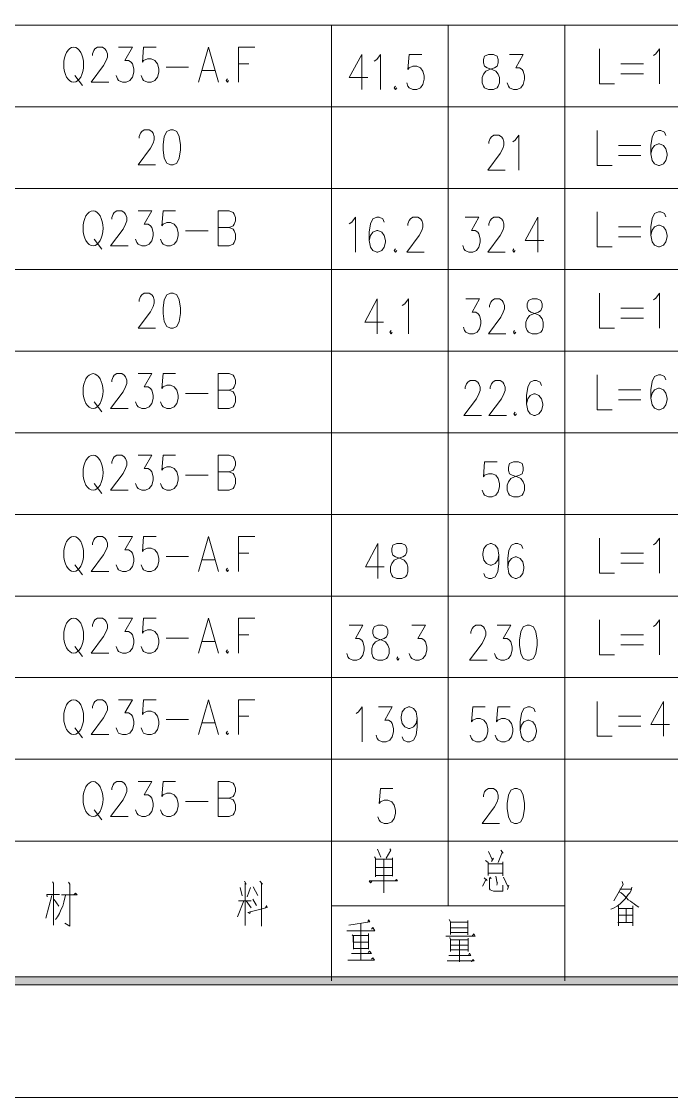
# Model space of a CAD drawing. Header units: millimetres. Extents: x 0 to 586, y 0 to 414.
# Drawn here: x 475.8 to 530.7, y 0 to 91 of the extents above; entities that cross this region are included whole.
import ezdxf

# ---------------------------------------------------------------- set-up
doc = ezdxf.new("R2010")
doc.units = ezdxf.units.MM

msp = doc.modelspace()

# ---------------------------------------------------------------- hatches: boundary and pattern name
h = msp.add_hatch(color=0)
h.dxf.hatch_style = 2
h.paths.add_polyline_path([(24.302861, 9.514417), (24.994306, 10.205861), (575.429944, 10.205861), (576.117861, 9.514417)])

# ---------------------------------------------------------------- linework, layer by layer
at = {"color": 0, "lineweight": 0}
for points in [[(0, 0), (585.632278, 0), (585.632278, 414.0835), (0, 414.0835)], [(515.210778, 88.222667), (514.893278, 88.081556), (514.787444, 87.799333), (514.787444, 87.517111), (514.893278, 87.234889), (515.104944, 87.093778), (515.528278, 86.952667), (515.845778, 86.811556), (516.053917, 86.532861), (516.15975, 86.250639), (516.15975, 85.827306), (516.053917, 85.545083), (515.948083, 85.403972), (515.634111, 85.262861), (515.210778, 85.262861), (514.893278, 85.403972), (514.787444, 85.545083), (514.681611, 85.827306), (514.681611, 86.250639), (514.787444, 86.532861), (514.999111, 86.811556), (515.316611, 86.952667), (515.739944, 87.093778), (515.948083, 87.234889), (516.053917, 87.517111), (516.053917, 87.799333), (515.948083, 88.081556), (515.634111, 88.222667)], [(488.350278, 81.844444), (488.032778, 81.703333), (487.821111, 81.28), (487.715278, 80.577972), (487.715278, 80.154639), (487.821111, 79.449083), (488.032778, 79.02575), (488.350278, 78.888167), (488.561944, 78.888167), (488.879444, 79.02575), (489.091111, 79.449083), (489.196944, 80.154639), (489.196944, 80.577972), (489.091111, 81.28), (488.879444, 81.703333), (488.561944, 81.844444)], [(488.350278, 68.012028), (488.032778, 67.870917), (487.821111, 67.447583), (487.715278, 66.742028), (487.715278, 66.318694), (487.821111, 65.616667), (488.032778, 65.193333), (488.350278, 65.052222), (488.561944, 65.052222), (488.879444, 65.193333), (489.091111, 65.616667), (489.196944, 66.318694), (489.196944, 66.742028), (489.091111, 67.447583), (488.879444, 67.870917), (488.561944, 68.012028)], [(518.907889, 67.549889), (518.590389, 67.408778), (518.484556, 67.126556), (518.484556, 66.844333), (518.590389, 66.562111), (518.802056, 66.421), (519.225389, 66.279889), (519.542889, 66.138778), (519.751028, 65.856556), (519.856861, 65.577861), (519.856861, 65.154528), (519.751028, 64.872306), (519.645194, 64.731194), (519.331222, 64.590083), (518.907889, 64.590083), (518.590389, 64.731194), (518.484556, 64.872306), (518.378722, 65.154528), (518.378722, 65.577861), (518.484556, 65.856556), (518.696222, 66.138778), (519.013722, 66.279889), (519.437056, 66.421), (519.645194, 66.562111), (519.751028, 66.844333), (519.751028, 67.126556), (519.645194, 67.408778), (519.331222, 67.549889)], [(517.323917, 53.745694), (517.006417, 53.604583), (516.900583, 53.322361), (516.900583, 53.040139), (517.006417, 52.757917), (517.218083, 52.620333), (517.641417, 52.479222), (517.955389, 52.338111), (518.167056, 52.055889), (518.272889, 51.773667), (518.272889, 51.350333), (518.167056, 51.068111), (518.061222, 50.927), (517.74725, 50.785889), (517.323917, 50.785889), (517.006417, 50.927), (516.900583, 51.068111), (516.79475, 51.350333), (516.79475, 51.773667), (516.900583, 52.055889), (517.11225, 52.338111), (517.42975, 52.479222), (517.849556, 52.620333), (518.061222, 52.757917), (518.167056, 53.040139), (518.167056, 53.322361), (518.061222, 53.604583), (517.74725, 53.745694)], [(507.463778, 46.845361), (507.146278, 46.70425), (507.040444, 46.422028), (507.040444, 46.139806), (507.146278, 45.857583), (507.357944, 45.716472), (507.781278, 45.575361), (508.098778, 45.43425), (508.310444, 45.155556), (508.416278, 44.873333), (508.416278, 44.45), (508.310444, 44.167778), (508.204611, 44.026667), (507.887111, 43.885556), (507.463778, 43.885556), (507.146278, 44.026667), (507.040444, 44.167778), (506.934611, 44.45), (506.934611, 44.873333), (507.040444, 45.155556), (507.252111, 45.43425), (507.569611, 45.575361), (507.992944, 45.716472), (508.204611, 45.857583), (508.310444, 46.139806), (508.310444, 46.422028), (508.204611, 46.70425), (507.887111, 46.845361)], [(505.879806, 39.9415), (505.562306, 39.800389), (505.456472, 39.521694), (505.456472, 39.239472), (505.562306, 38.95725), (505.773972, 38.816139), (506.197306, 38.675028), (506.514806, 38.533917), (506.722944, 38.251694), (506.828778, 37.969472), (506.828778, 37.549667), (506.722944, 37.267444), (506.617111, 37.126333), (506.303139, 36.985222), (505.879806, 36.985222), (505.562306, 37.126333), (505.456472, 37.267444), (505.350639, 37.549667), (505.350639, 37.969472), (505.456472, 38.251694), (505.668139, 38.533917), (505.985639, 38.675028), (506.408972, 38.816139), (506.617111, 38.95725), (506.722944, 39.239472), (506.722944, 39.521694), (506.617111, 39.800389), (506.303139, 39.9415)], [(518.484556, 39.9415), (518.167056, 39.800389), (517.955389, 39.380583), (517.849556, 38.675028), (517.849556, 38.251694), (517.955389, 37.549667), (518.167056, 37.126333), (518.484556, 36.985222), (518.696222, 36.985222), (519.013722, 37.126333), (519.225389, 37.549667), (519.331222, 38.251694), (519.331222, 38.675028), (519.225389, 39.380583), (519.013722, 39.800389), (518.696222, 39.9415)], [(517.42975, 26.126722), (517.11225, 25.985611), (516.900583, 25.562278), (516.79475, 24.86025), (516.79475, 24.436917), (516.900583, 23.731361), (517.11225, 23.308028), (517.42975, 23.170444), (517.641417, 23.170444), (517.955389, 23.308028), (518.167056, 23.731361), (518.272889, 24.436917), (518.272889, 24.86025), (518.167056, 25.562278), (517.955389, 25.985611), (517.641417, 26.126722)], [(24.302861, 9.514417), (24.994306, 10.205861), (575.429944, 10.205861), (576.117861, 9.514417)]]:
    msp.add_lwpolyline(points, close=True, dxfattribs=at)
for points in [[(363.929083, 90.685056), (541.390417, 90.685056)], [(501.956917, 28.603222), (501.956917, 90.685056)], [(511.813528, 28.603222), (511.813528, 90.685056)], [(521.673667, 28.603222), (521.673667, 90.685056)], [(481.749806, 88.120361), (481.749806, 88.261472), (481.855639, 88.543694), (481.961472, 88.684806), (482.169611, 88.825917), (482.592944, 88.825917), (482.804611, 88.684806), (482.910444, 88.543694), (483.016278, 88.261472), (483.016278, 87.97925), (482.910444, 87.697028), (482.698778, 87.273694), (481.643972, 85.866111), (483.122111, 85.866111)], [(483.96525, 88.825917), (485.129417, 88.825917), (484.494417, 87.697028), (484.811917, 87.697028), (485.023583, 87.555917), (485.129417, 87.414806), (485.23525, 86.995), (485.23525, 86.712778), (485.129417, 86.289444), (484.91775, 86.007222), (484.60025, 85.866111), (484.28275, 85.866111), (483.96525, 86.007222), (483.862944, 86.148333), (483.757111, 86.430556)], [(487.136722, 88.825917), (486.078389, 88.825917), (485.972556, 87.555917), (486.078389, 87.697028), (486.395889, 87.838139), (486.713389, 87.838139), (487.030889, 87.697028), (487.242556, 87.414806), (487.348389, 86.995), (487.348389, 86.712778), (487.242556, 86.289444), (487.030889, 86.007222), (486.713389, 85.866111), (486.395889, 85.866111), (486.078389, 86.007222), (485.972556, 86.148333), (485.866722, 86.430556)], [(490.728, 85.866111), (491.571139, 88.825917), (492.417806, 85.866111)], [(494.107611, 85.866111), (494.107611, 88.825917), (495.479917, 88.825917)], [(524.615833, 88.684806), (524.615833, 85.725), (525.882306, 85.725)], [(529.156083, 88.120361), (529.36775, 88.261472), (529.68525, 88.684806), (529.68525, 85.725)], [(494.107611, 87.414806), (494.954278, 87.414806)], [(504.5075, 88.222667), (503.449167, 86.250639), (505.033139, 86.250639)], [(504.5075, 88.222667), (504.5075, 85.262861)], [(505.562306, 87.658222), (505.773972, 87.799333), (506.091472, 88.222667), (506.091472, 85.262861)], [(509.576917, 88.222667), (508.518583, 88.222667), (508.416278, 86.952667), (508.518583, 87.093778), (508.836083, 87.234889), (509.153583, 87.234889), (509.471083, 87.093778), (509.68275, 86.811556), (509.788583, 86.39175), (509.788583, 86.109528), (509.68275, 85.686194), (509.471083, 85.403972), (509.153583, 85.262861), (508.836083, 85.262861), (508.518583, 85.403972), (508.416278, 85.545083), (508.310444, 85.827306)], [(517.006417, 88.222667), (518.167056, 88.222667), (517.535583, 87.093778), (517.849556, 87.093778), (518.061222, 86.952667), (518.167056, 86.811556), (518.272889, 86.39175), (518.272889, 86.109528), (518.167056, 85.686194), (517.955389, 85.403972), (517.641417, 85.262861), (517.323917, 85.262861), (517.006417, 85.403972), (516.900583, 85.545083), (516.79475, 85.827306)], [(526.411472, 87.414806), (528.312944, 87.414806)], [(487.979861, 87.136111), (489.881333, 87.136111)], [(491.0455, 86.853889), (492.100306, 86.853889)], [(526.411472, 86.571667), (528.312944, 86.571667)], [(480.268139, 86.430556), (480.903139, 85.583889)], [(493.158639, 86.148333), (493.052806, 86.007222), (493.158639, 85.866111), (493.260944, 86.007222)], [(507.357944, 85.545083), (507.252111, 85.403972), (507.357944, 85.262861), (507.463778, 85.403972)], [(363.929083, 83.784722), (541.390417, 83.784722)], [(485.7115, 81.138889), (485.7115, 81.28), (485.813806, 81.562222), (485.919639, 81.703333), (486.131306, 81.844444), (486.554639, 81.844444), (486.766306, 81.703333), (486.872139, 81.562222), (486.977972, 81.28), (486.977972, 80.997778), (486.872139, 80.719083), (486.660472, 80.29575), (485.605667, 78.888167), (487.083806, 78.888167)], [(515.263694, 80.67675), (515.263694, 80.817861), (515.369528, 81.100083), (515.475361, 81.241194), (515.687028, 81.382306), (516.106833, 81.382306), (516.3185, 81.241194), (516.424333, 81.100083), (516.530167, 80.817861), (516.530167, 80.535639), (516.424333, 80.253417), (516.212667, 79.833611), (515.157861, 78.4225), (516.636, 78.4225)], [(517.271, 80.817861), (517.482667, 80.958972), (517.796639, 81.382306), (517.796639, 78.4225)], [(524.404167, 81.780944), (524.404167, 78.824667), (525.670639, 78.824667)], [(530.214417, 81.361139), (530.108583, 81.639833), (529.791083, 81.780944), (529.579417, 81.780944), (529.261917, 81.639833), (529.05025, 81.220028), (528.944417, 80.514472), (528.944417, 79.808917), (529.05025, 79.248), (529.261917, 78.965778), (529.579417, 78.824667), (529.68525, 78.824667), (530.00275, 78.965778), (530.214417, 79.248), (530.32025, 79.671333), (530.32025, 79.808917), (530.214417, 80.23225), (530.00275, 80.514472), (529.68525, 80.655583), (529.579417, 80.655583), (529.261917, 80.514472), (529.05025, 80.23225), (528.944417, 79.808917)], [(526.199806, 80.514472), (528.101278, 80.514472)], [(526.199806, 79.671333), (528.101278, 79.671333)], [(363.929083, 76.884389), (541.390417, 76.884389)], [(483.386694, 74.287944), (483.386694, 74.429056), (483.492528, 74.70775), (483.598361, 74.848861), (483.810028, 74.989972), (484.229833, 74.989972), (484.4415, 74.848861), (484.547333, 74.70775), (484.653167, 74.429056), (484.653167, 74.146833), (484.547333, 73.864611), (484.335667, 73.441278), (483.280861, 72.033694), (484.759, 72.033694)], [(485.605667, 74.989972), (486.766306, 74.989972), (486.131306, 73.864611), (486.448806, 73.864611), (486.660472, 73.7235), (486.766306, 73.582389), (486.872139, 73.159056), (486.872139, 72.876833), (486.766306, 72.457028), (486.554639, 72.174806), (486.237139, 72.033694), (485.919639, 72.033694), (485.605667, 72.174806), (485.499833, 72.315917), (485.394, 72.598139)], [(488.773611, 74.989972), (487.715278, 74.989972), (487.612972, 73.7235), (487.715278, 73.864611), (488.032778, 74.005722), (488.350278, 74.005722), (488.667778, 73.864611), (488.879444, 73.582389), (488.985278, 73.159056), (488.985278, 72.876833), (488.879444, 72.457028), (488.667778, 72.174806), (488.350278, 72.033694), (488.032778, 72.033694), (487.715278, 72.174806), (487.612972, 72.315917), (487.507139, 72.598139)], [(492.364889, 72.033694), (492.364889, 74.989972), (493.313861, 74.989972), (493.631361, 74.848861), (493.737194, 74.70775), (493.843028, 74.429056), (493.843028, 74.146833), (493.737194, 73.864611), (493.631361, 73.7235), (493.313861, 73.582389)], [(524.404167, 74.912361), (524.404167, 71.952556), (525.670639, 71.952556)], [(530.214417, 74.489028), (530.108583, 74.77125), (529.791083, 74.912361), (529.579417, 74.912361), (529.261917, 74.77125), (529.05025, 74.347917), (528.944417, 73.645889), (528.944417, 72.940333), (529.05025, 72.375889), (529.261917, 72.093667), (529.579417, 71.952556), (529.68525, 71.952556), (530.00275, 72.093667), (530.214417, 72.375889), (530.32025, 72.799222), (530.32025, 72.940333), (530.214417, 73.363667), (530.00275, 73.645889), (529.68525, 73.783472), (529.579417, 73.783472), (529.261917, 73.645889), (529.05025, 73.363667), (528.944417, 72.940333)], [(503.449167, 73.885778), (503.660833, 74.026889), (503.978333, 74.450222), (503.978333, 71.490417)], [(506.408972, 74.026889), (506.303139, 74.309111), (505.985639, 74.450222), (505.773972, 74.450222), (505.456472, 74.309111), (505.244806, 73.885778), (505.138972, 73.180222), (505.138972, 72.478194), (505.244806, 71.91375), (505.456472, 71.631528), (505.773972, 71.490417), (505.879806, 71.490417), (506.197306, 71.631528), (506.408972, 71.91375), (506.514806, 72.337083), (506.514806, 72.478194), (506.408972, 72.901528), (506.197306, 73.180222), (505.879806, 73.321333), (505.773972, 73.321333), (505.456472, 73.180222), (505.244806, 72.901528), (505.138972, 72.478194)], [(508.416278, 73.744667), (508.416278, 73.885778), (508.518583, 74.168), (508.624417, 74.309111), (508.836083, 74.450222), (509.259417, 74.450222), (509.471083, 74.309111), (509.576917, 74.168), (509.68275, 73.885778), (509.68275, 73.603556), (509.576917, 73.321333), (509.36525, 72.901528), (508.310444, 71.490417), (509.788583, 71.490417)], [(513.256389, 74.450222), (514.417028, 74.450222), (513.785556, 73.321333), (514.099528, 73.321333), (514.311194, 73.180222), (514.417028, 73.042639), (514.522861, 72.619306), (514.522861, 72.337083), (514.417028, 71.91375), (514.205361, 71.631528), (513.891389, 71.490417), (513.573889, 71.490417), (513.256389, 71.631528), (513.150556, 71.772639), (513.044722, 72.054861)], [(515.263694, 73.744667), (515.263694, 73.885778), (515.369528, 74.168), (515.475361, 74.309111), (515.687028, 74.450222), (516.106833, 74.450222), (516.3185, 74.309111), (516.424333, 74.168), (516.530167, 73.885778), (516.530167, 73.603556), (516.424333, 73.321333), (516.212667, 72.901528), (515.157861, 71.490417), (516.636, 71.490417)], [(519.384139, 74.450222), (518.325806, 72.478194), (519.909778, 72.478194)], [(519.384139, 74.450222), (519.384139, 71.490417)], [(489.61675, 73.300167), (491.518222, 73.300167)], [(492.364889, 73.582389), (493.313861, 73.582389), (493.631361, 73.441278), (493.737194, 73.300167), (493.843028, 73.017944), (493.843028, 72.598139), (493.737194, 72.315917), (493.631361, 72.174806), (493.313861, 72.033694), (492.364889, 72.033694)], [(526.199806, 73.645889), (528.101278, 73.645889)], [(481.908556, 72.598139), (482.540028, 71.751472)], [(526.199806, 72.799222), (528.101278, 72.799222)], [(507.357944, 71.772639), (507.252111, 71.631528), (507.357944, 71.490417), (507.463778, 71.631528)], [(517.376833, 71.772639), (517.271, 71.631528), (517.376833, 71.490417), (517.482667, 71.631528)], [(363.929083, 70.012278), (541.390417, 70.012278)], [(485.7115, 67.306472), (485.7115, 67.447583), (485.813806, 67.729806), (485.919639, 67.870917), (486.131306, 68.012028), (486.554639, 68.012028), (486.766306, 67.870917), (486.872139, 67.729806), (486.977972, 67.447583), (486.977972, 67.165361), (486.872139, 66.883139), (486.660472, 66.459806), (485.605667, 65.052222), (487.083806, 65.052222)], [(505.826889, 67.549889), (504.768556, 65.577861), (506.356056, 65.577861)], [(505.826889, 67.549889), (505.826889, 64.590083)], [(507.940028, 66.985444), (508.151694, 67.126556), (508.465667, 67.549889), (508.465667, 64.590083)], [(513.309306, 67.549889), (514.469944, 67.549889), (513.838472, 66.421), (514.152444, 66.421), (514.364111, 66.279889), (514.469944, 66.138778), (514.575778, 65.715444), (514.575778, 65.43675), (514.469944, 65.013417), (514.258278, 64.731194), (513.944306, 64.590083), (513.626806, 64.590083), (513.309306, 64.731194), (513.203472, 64.872306), (513.097639, 65.154528)], [(515.316611, 66.844333), (515.316611, 66.985444), (515.422444, 67.267667), (515.528278, 67.408778), (515.739944, 67.549889), (516.15975, 67.549889), (516.371417, 67.408778), (516.47725, 67.267667), (516.583083, 66.985444), (516.583083, 66.703222), (516.47725, 66.421), (516.265583, 65.997667), (515.210778, 64.590083), (516.688917, 64.590083)], [(524.615833, 68.012028), (524.615833, 65.052222), (525.882306, 65.052222)], [(529.156083, 67.447583), (529.36775, 67.588694), (529.68525, 68.012028), (529.68525, 65.052222)], [(526.411472, 66.742028), (528.312944, 66.742028)], [(526.411472, 65.898889), (528.312944, 65.898889)], [(506.987528, 64.872306), (506.881694, 64.731194), (506.987528, 64.590083), (507.093361, 64.731194)], [(517.42975, 64.872306), (517.323917, 64.731194), (517.42975, 64.590083), (517.535583, 64.731194)], [(363.929083, 63.111944), (541.390417, 63.111944)], [(483.386694, 60.5155), (483.386694, 60.656611), (483.492528, 60.938833), (483.598361, 61.076417), (483.810028, 61.217528), (484.229833, 61.217528), (484.4415, 61.076417), (484.547333, 60.938833), (484.653167, 60.656611), (484.653167, 60.374389), (484.547333, 60.092167), (484.335667, 59.668833), (483.280861, 58.26125), (484.759, 58.26125)], [(485.605667, 61.217528), (486.766306, 61.217528), (486.131306, 60.092167), (486.448806, 60.092167), (486.660472, 59.951056), (486.766306, 59.809944), (486.872139, 59.386611), (486.872139, 59.107917), (486.766306, 58.684583), (486.554639, 58.402361), (486.237139, 58.26125), (485.919639, 58.26125), (485.605667, 58.402361), (485.499833, 58.543472), (485.394, 58.825694)], [(488.773611, 61.217528), (487.715278, 61.217528), (487.612972, 59.951056), (487.715278, 60.092167), (488.032778, 60.233278), (488.350278, 60.233278), (488.667778, 60.092167), (488.879444, 59.809944), (488.985278, 59.386611), (488.985278, 59.107917), (488.879444, 58.684583), (488.667778, 58.402361), (488.350278, 58.26125), (488.032778, 58.26125), (487.715278, 58.402361), (487.612972, 58.543472), (487.507139, 58.825694)], [(492.364889, 58.26125), (492.364889, 61.217528), (493.313861, 61.217528), (493.631361, 61.076417), (493.737194, 60.938833), (493.843028, 60.656611), (493.843028, 60.374389), (493.737194, 60.092167), (493.631361, 59.951056), (493.313861, 59.809944)], [(524.404167, 61.108167), (524.404167, 58.151889), (525.670639, 58.151889)], [(530.214417, 60.684833), (530.108583, 60.967056), (529.791083, 61.108167), (529.579417, 61.108167), (529.261917, 60.967056), (529.05025, 60.54725), (528.944417, 59.841694), (528.944417, 59.136139), (529.05025, 58.575222), (529.261917, 58.293), (529.579417, 58.151889), (529.68525, 58.151889), (530.00275, 58.293), (530.214417, 58.575222), (530.32025, 58.995028), (530.32025, 59.136139), (530.214417, 59.559472), (530.00275, 59.841694), (529.68525, 59.982806), (529.579417, 59.982806), (529.261917, 59.841694), (529.05025, 59.559472), (528.944417, 59.136139)], [(513.256389, 59.944), (513.256389, 60.085111), (513.362222, 60.363806), (513.468056, 60.504917), (513.679722, 60.646028), (514.099528, 60.646028), (514.311194, 60.504917), (514.417028, 60.363806), (514.522861, 60.085111), (514.522861, 59.802889), (514.417028, 59.520667), (514.205361, 59.097333), (513.150556, 57.68975), (514.628694, 57.68975)], [(515.369528, 59.944), (515.369528, 60.085111), (515.475361, 60.363806), (515.581194, 60.504917), (515.792861, 60.646028), (516.212667, 60.646028), (516.424333, 60.504917), (516.530167, 60.363806), (516.636, 60.085111), (516.636, 59.802889), (516.530167, 59.520667), (516.3185, 59.097333), (515.263694, 57.68975), (516.741833, 57.68975)], [(519.698111, 60.222694), (519.595806, 60.504917), (519.278306, 60.646028), (519.066639, 60.646028), (518.749139, 60.504917), (518.537472, 60.085111), (518.431639, 59.379556), (518.431639, 58.674), (518.537472, 58.113083), (518.749139, 57.830861), (519.066639, 57.68975), (519.172472, 57.68975), (519.489972, 57.830861), (519.698111, 58.113083), (519.803944, 58.532889), (519.803944, 58.674), (519.698111, 59.097333), (519.489972, 59.379556), (519.172472, 59.520667), (519.066639, 59.520667), (518.749139, 59.379556), (518.537472, 59.097333), (518.431639, 58.674)], [(489.61675, 59.527722), (491.518222, 59.527722)], [(492.364889, 59.809944), (493.313861, 59.809944), (493.631361, 59.668833), (493.737194, 59.527722), (493.843028, 59.2455), (493.843028, 58.825694), (493.737194, 58.543472), (493.631361, 58.402361), (493.313861, 58.26125), (492.364889, 58.26125)], [(526.199806, 59.841694), (528.101278, 59.841694)], [(481.908556, 58.825694), (482.540028, 57.979028)], [(526.199806, 58.995028), (528.101278, 58.995028)], [(517.482667, 57.971972), (517.376833, 57.830861), (517.482667, 57.68975), (517.5885, 57.830861)], [(363.929083, 56.211611), (541.390417, 56.211611)], [(483.386694, 53.615167), (483.386694, 53.75275), (483.492528, 54.034972), (483.598361, 54.176083), (483.810028, 54.317194), (484.229833, 54.317194), (484.4415, 54.176083), (484.547333, 54.034972), (484.653167, 53.75275), (484.653167, 53.474056), (484.547333, 53.191833), (484.335667, 52.7685), (483.280861, 51.360917), (484.759, 51.360917)], [(485.605667, 54.317194), (486.766306, 54.317194), (486.131306, 53.191833), (486.448806, 53.191833), (486.660472, 53.050722), (486.766306, 52.909611), (486.872139, 52.486278), (486.872139, 52.204056), (486.766306, 51.780722), (486.554639, 51.502028), (486.237139, 51.360917), (485.919639, 51.360917), (485.605667, 51.502028), (485.499833, 51.643139), (485.394, 51.921833)], [(488.773611, 54.317194), (487.715278, 54.317194), (487.612972, 53.050722), (487.715278, 53.191833), (488.032778, 53.332944), (488.350278, 53.332944), (488.667778, 53.191833), (488.879444, 52.909611), (488.985278, 52.486278), (488.985278, 52.204056), (488.879444, 51.780722), (488.667778, 51.502028), (488.350278, 51.360917), (488.032778, 51.360917), (487.715278, 51.502028), (487.612972, 51.643139), (487.507139, 51.921833)], [(492.364889, 51.360917), (492.364889, 54.317194), (493.313861, 54.317194), (493.631361, 54.176083), (493.737194, 54.034972), (493.843028, 53.75275), (493.843028, 53.474056), (493.737194, 53.191833), (493.631361, 53.050722), (493.313861, 52.909611)], [(515.948083, 53.745694), (514.893278, 53.745694), (514.787444, 52.479222), (514.893278, 52.620333), (515.210778, 52.757917), (515.528278, 52.757917), (515.845778, 52.620333), (516.053917, 52.338111), (516.15975, 51.914778), (516.15975, 51.632556), (516.053917, 51.209222), (515.845778, 50.927), (515.528278, 50.785889), (515.210778, 50.785889), (514.893278, 50.927), (514.787444, 51.068111), (514.681611, 51.350333)], [(492.364889, 52.909611), (493.313861, 52.909611), (493.631361, 52.7685), (493.737194, 52.627389), (493.843028, 52.345167), (493.843028, 51.921833), (493.737194, 51.643139), (493.631361, 51.502028), (493.313861, 51.360917), (492.364889, 51.360917)], [(481.908556, 51.921833), (482.540028, 51.078694)], [(489.61675, 52.627389), (491.518222, 52.627389)], [(363.929083, 49.30775), (541.390417, 49.30775)], [(481.749806, 46.743056), (481.749806, 46.884167), (481.855639, 47.166389), (481.961472, 47.3075), (482.169611, 47.448611), (482.592944, 47.448611), (482.804611, 47.3075), (482.910444, 47.166389), (483.016278, 46.884167), (483.016278, 46.601944), (482.910444, 46.319722), (482.698778, 45.896389), (481.643972, 44.488806), (483.122111, 44.488806)], [(483.96525, 47.448611), (485.129417, 47.448611), (484.494417, 46.319722), (484.811917, 46.319722), (485.023583, 46.178611), (485.129417, 46.0375), (485.23525, 45.617694), (485.23525, 45.335472), (485.129417, 44.912139), (484.91775, 44.629917), (484.60025, 44.488806), (484.28275, 44.488806), (483.96525, 44.629917), (483.862944, 44.771028), (483.757111, 45.05325)], [(487.136722, 47.448611), (486.078389, 47.448611), (485.972556, 46.178611), (486.078389, 46.319722), (486.395889, 46.460833), (486.713389, 46.460833), (487.030889, 46.319722), (487.242556, 46.0375), (487.348389, 45.617694), (487.348389, 45.335472), (487.242556, 44.912139), (487.030889, 44.629917), (486.713389, 44.488806), (486.395889, 44.488806), (486.078389, 44.629917), (485.972556, 44.771028), (485.866722, 45.05325)], [(490.728, 44.488806), (491.571139, 47.448611), (492.417806, 44.488806)], [(494.107611, 44.488806), (494.107611, 47.448611), (495.479917, 47.448611)], [(505.879806, 46.845361), (504.821472, 44.873333), (506.408972, 44.873333)], [(505.879806, 46.845361), (505.879806, 43.885556)], [(516.106833, 45.857583), (516.001, 45.43425), (515.792861, 45.155556), (515.475361, 45.014444), (515.369528, 45.014444), (515.052028, 45.155556), (514.840361, 45.43425), (514.734528, 45.857583), (514.734528, 45.998694), (514.840361, 46.422028), (515.052028, 46.70425), (515.369528, 46.845361), (515.475361, 46.845361), (515.792861, 46.70425), (516.001, 46.422028), (516.106833, 45.857583), (516.106833, 45.155556), (516.001, 44.45), (515.792861, 44.026667), (515.475361, 43.885556), (515.263694, 43.885556), (514.946194, 44.026667), (514.840361, 44.308889)], [(518.114139, 46.422028), (518.008306, 46.70425), (517.694333, 46.845361), (517.482667, 46.845361), (517.165167, 46.70425), (516.9535, 46.280917), (516.847667, 45.575361), (516.847667, 44.873333), (516.9535, 44.308889), (517.165167, 44.026667), (517.482667, 43.885556), (517.5885, 43.885556), (517.902472, 44.026667), (518.114139, 44.308889), (518.219972, 44.732222), (518.219972, 44.873333), (518.114139, 45.293139), (517.902472, 45.575361), (517.5885, 45.716472), (517.482667, 45.716472), (517.165167, 45.575361), (516.9535, 45.293139), (516.847667, 44.873333)], [(524.615833, 47.3075), (524.615833, 44.347694), (525.882306, 44.347694)], [(529.156083, 46.743056), (529.36775, 46.884167), (529.68525, 47.3075), (529.68525, 44.347694)], [(487.979861, 45.755278), (489.881333, 45.755278)], [(494.107611, 46.0375), (494.954278, 46.0375)], [(526.411472, 46.0375), (528.312944, 46.0375)], [(480.268139, 45.05325), (480.903139, 44.206583)], [(491.0455, 45.476583), (492.100306, 45.476583)], [(493.158639, 44.771028), (493.052806, 44.629917), (493.158639, 44.488806), (493.260944, 44.629917)], [(526.411472, 45.194361), (528.312944, 45.194361)], [(363.929083, 42.407417), (541.390417, 42.407417)], [(481.749806, 39.842722), (481.749806, 39.983833), (481.855639, 40.262528), (481.961472, 40.403639), (482.169611, 40.54475), (482.592944, 40.54475), (482.804611, 40.403639), (482.910444, 40.262528), (483.016278, 39.983833), (483.016278, 39.701611), (482.910444, 39.419389), (482.698778, 38.996056), (481.643972, 37.588472), (483.122111, 37.588472)], [(483.96525, 40.54475), (485.129417, 40.54475), (484.494417, 39.419389), (484.811917, 39.419389), (485.023583, 39.278278), (485.129417, 39.137167), (485.23525, 38.713833), (485.23525, 38.431611), (485.129417, 38.011806), (484.91775, 37.729583), (484.60025, 37.588472), (484.28275, 37.588472), (483.96525, 37.729583), (483.862944, 37.870694), (483.757111, 38.152917)], [(487.136722, 40.54475), (486.078389, 40.54475), (485.972556, 39.278278), (486.078389, 39.419389), (486.395889, 39.5605), (486.713389, 39.5605), (487.030889, 39.419389), (487.242556, 39.137167), (487.348389, 38.713833), (487.348389, 38.431611), (487.242556, 38.011806), (487.030889, 37.729583), (486.713389, 37.588472), (486.395889, 37.588472), (486.078389, 37.729583), (485.972556, 37.870694), (485.866722, 38.152917)], [(490.728, 37.588472), (491.571139, 40.54475), (492.417806, 37.588472)], [(494.107611, 37.588472), (494.107611, 40.54475), (495.479917, 40.54475)], [(524.615833, 40.403639), (524.615833, 37.447361), (525.882306, 37.447361)], [(529.156083, 39.842722), (529.36775, 39.983833), (529.68525, 40.403639), (529.68525, 37.447361)], [(494.107611, 39.137167), (494.954278, 39.137167)], [(503.449167, 39.9415), (504.613333, 39.9415), (503.978333, 38.816139), (504.295833, 38.816139), (504.5075, 38.675028), (504.613333, 38.533917), (504.715639, 38.110583), (504.715639, 37.828361), (504.613333, 37.408556), (504.401667, 37.126333), (504.084167, 36.985222), (503.766667, 36.985222), (503.449167, 37.126333), (503.343333, 37.267444), (503.2375, 37.549667)], [(508.73025, 39.9415), (509.894417, 39.9415), (509.259417, 38.816139), (509.576917, 38.816139), (509.788583, 38.675028), (509.894417, 38.533917), (510.00025, 38.110583), (510.00025, 37.828361), (509.894417, 37.408556), (509.68275, 37.126333), (509.36525, 36.985222), (509.04775, 36.985222), (508.73025, 37.126333), (508.624417, 37.267444), (508.518583, 37.549667)], [(513.732639, 39.239472), (513.732639, 39.380583), (513.838472, 39.659278), (513.944306, 39.800389), (514.152444, 39.9415), (514.575778, 39.9415), (514.787444, 39.800389), (514.893278, 39.659278), (514.999111, 39.380583), (514.999111, 39.098361), (514.893278, 38.816139), (514.681611, 38.392806), (513.626806, 36.985222), (515.104944, 36.985222)], [(515.948083, 39.9415), (517.11225, 39.9415), (516.47725, 38.816139), (516.79475, 38.816139), (517.006417, 38.675028), (517.11225, 38.533917), (517.218083, 38.110583), (517.218083, 37.828361), (517.11225, 37.408556), (516.900583, 37.126333), (516.583083, 36.985222), (516.265583, 36.985222), (515.948083, 37.126333), (515.845778, 37.267444), (515.739944, 37.549667)], [(526.411472, 39.137167), (528.312944, 39.137167)], [(487.979861, 38.854944), (489.881333, 38.854944)], [(491.0455, 38.572722), (492.100306, 38.572722)], [(526.411472, 38.2905), (528.312944, 38.2905)], [(480.268139, 38.152917), (480.903139, 37.30625)], [(493.158639, 37.870694), (493.052806, 37.729583), (493.158639, 37.588472), (493.260944, 37.729583)], [(507.569611, 37.267444), (507.463778, 37.126333), (507.569611, 36.985222), (507.675444, 37.126333)], [(363.929083, 35.507083), (541.390417, 35.507083)], [(481.749806, 32.938861), (481.749806, 33.079972), (481.855639, 33.362194), (481.961472, 33.503306), (482.169611, 33.644417), (482.592944, 33.644417), (482.804611, 33.503306), (482.910444, 33.362194), (483.016278, 33.079972), (483.016278, 32.79775), (482.910444, 32.519056), (482.698778, 32.095722), (481.643972, 30.688139), (483.122111, 30.688139)], [(483.96525, 33.644417), (485.129417, 33.644417), (484.494417, 32.519056), (484.811917, 32.519056), (485.023583, 32.377944), (485.129417, 32.236833), (485.23525, 31.8135), (485.23525, 31.531278), (485.129417, 31.107944), (484.91775, 30.825722), (484.60025, 30.688139), (484.28275, 30.688139), (483.96525, 30.825722), (483.862944, 30.966833), (483.757111, 31.249056)], [(487.136722, 33.644417), (486.078389, 33.644417), (485.972556, 32.377944), (486.078389, 32.519056), (486.395889, 32.660167), (486.713389, 32.660167), (487.030889, 32.519056), (487.242556, 32.236833), (487.348389, 31.8135), (487.348389, 31.531278), (487.242556, 31.107944), (487.030889, 30.825722), (486.713389, 30.688139), (486.395889, 30.688139), (486.078389, 30.825722), (485.972556, 30.966833), (485.866722, 31.249056)], [(490.728, 30.688139), (491.571139, 33.644417), (492.417806, 30.688139)], [(494.107611, 30.688139), (494.107611, 33.644417), (495.479917, 33.644417)], [(504.03125, 32.476722), (504.242917, 32.617833), (504.560417, 33.041167), (504.560417, 30.084889)], [(505.932722, 33.041167), (507.093361, 33.041167), (506.461889, 31.915806), (506.775861, 31.915806), (506.987528, 31.774694), (507.093361, 31.633583), (507.199194, 31.21025), (507.199194, 30.928028), (507.093361, 30.504694), (506.881694, 30.226), (506.564194, 30.084889), (506.250222, 30.084889), (505.932722, 30.226), (505.826889, 30.363583), (505.721056, 30.645806)], [(509.2065, 32.056917), (509.100667, 31.633583), (508.889, 31.351361), (508.5715, 31.21025), (508.465667, 31.21025), (508.151694, 31.351361), (507.940028, 31.633583), (507.834194, 32.056917), (507.834194, 32.1945), (507.940028, 32.617833), (508.151694, 32.900056), (508.465667, 33.041167), (508.5715, 33.041167), (508.889, 32.900056), (509.100667, 32.617833), (509.2065, 32.056917), (509.2065, 31.351361), (509.100667, 30.645806), (508.889, 30.226), (508.5715, 30.084889), (508.363361, 30.084889), (508.045861, 30.226), (507.940028, 30.504694)], [(514.946194, 33.041167), (513.891389, 33.041167), (513.785556, 31.774694), (513.891389, 31.915806), (514.205361, 32.056917), (514.522861, 32.056917), (514.840361, 31.915806), (515.052028, 31.633583), (515.157861, 31.21025), (515.157861, 30.928028), (515.052028, 30.504694), (514.840361, 30.226), (514.522861, 30.084889), (514.205361, 30.084889), (513.891389, 30.226), (513.785556, 30.363583), (513.679722, 30.645806)], [(517.059333, 33.041167), (516.001, 33.041167), (515.895167, 31.774694), (516.001, 31.915806), (516.3185, 32.056917), (516.636, 32.056917), (516.9535, 31.915806), (517.165167, 31.633583), (517.271, 31.21025), (517.271, 30.928028), (517.165167, 30.504694), (516.9535, 30.226), (516.636, 30.084889), (516.3185, 30.084889), (516.001, 30.226), (515.895167, 30.363583), (515.792861, 30.645806)], [(519.172472, 32.617833), (519.066639, 32.900056), (518.749139, 33.041167), (518.537472, 33.041167), (518.219972, 32.900056), (518.008306, 32.476722), (517.902472, 31.774694), (517.902472, 31.069139), (518.008306, 30.504694), (518.219972, 30.226), (518.537472, 30.084889), (518.643306, 30.084889), (518.960806, 30.226), (519.172472, 30.504694), (519.278306, 30.928028), (519.278306, 31.069139), (519.172472, 31.492472), (518.960806, 31.774694), (518.643306, 31.915806), (518.537472, 31.915806), (518.219972, 31.774694), (518.008306, 31.492472), (517.902472, 31.069139)], [(524.404167, 33.503306), (524.404167, 30.547028), (525.670639, 30.547028)], [(530.00275, 33.503306), (528.944417, 31.531278), (530.528389, 31.531278)], [(530.00275, 33.503306), (530.00275, 30.547028)], [(487.979861, 31.954611), (489.881333, 31.954611)], [(494.107611, 32.236833), (494.954278, 32.236833)], [(526.199806, 32.236833), (528.101278, 32.236833)], [(480.268139, 31.249056), (480.903139, 30.405917)], [(491.0455, 31.672389), (492.100306, 31.672389)], [(493.158639, 30.966833), (493.052806, 30.825722), (493.158639, 30.688139), (493.260944, 30.825722)], [(526.199806, 31.390167), (528.101278, 31.390167)], [(363.929083, 28.603222), (541.390417, 28.603222)], [(501.956917, 16.210139), (501.956917, 28.603222)], [(511.813528, 16.217194), (511.813528, 28.603222)], [(521.673667, 16.210139), (521.673667, 28.603222)], [(483.386694, 26.006778), (483.386694, 26.147889), (483.492528, 26.430111), (483.598361, 26.571222), (483.810028, 26.712333), (484.229833, 26.712333), (484.4415, 26.571222), (484.547333, 26.430111), (484.653167, 26.147889), (484.653167, 25.865667), (484.547333, 25.586972), (484.335667, 25.163639), (483.280861, 23.756056), (484.759, 23.756056)], [(485.605667, 26.712333), (486.766306, 26.712333), (486.131306, 25.586972), (486.448806, 25.586972), (486.660472, 25.445861), (486.766306, 25.30475), (486.872139, 24.881417), (486.872139, 24.599194), (486.766306, 24.175861), (486.554639, 23.893639), (486.237139, 23.756056), (485.919639, 23.756056), (485.605667, 23.893639), (485.499833, 24.03475), (485.394, 24.316972)], [(488.773611, 26.712333), (487.715278, 26.712333), (487.612972, 25.445861), (487.715278, 25.586972), (488.032778, 25.724556), (488.350278, 25.724556), (488.667778, 25.586972), (488.879444, 25.30475), (488.985278, 24.881417), (488.985278, 24.599194), (488.879444, 24.175861), (488.667778, 23.893639), (488.350278, 23.756056), (488.032778, 23.756056), (487.715278, 23.893639), (487.612972, 24.03475), (487.507139, 24.316972)], [(492.364889, 23.756056), (492.364889, 26.712333), (493.313861, 26.712333), (493.631361, 26.571222), (493.737194, 26.430111), (493.843028, 26.147889), (493.843028, 25.865667), (493.737194, 25.586972), (493.631361, 25.445861), (493.313861, 25.30475)], [(507.146278, 26.126722), (506.091472, 26.126722), (505.985639, 24.86025), (506.091472, 25.001361), (506.408972, 25.142472), (506.722944, 25.142472), (507.040444, 25.001361), (507.252111, 24.719139), (507.357944, 24.295806), (507.357944, 24.013583), (507.252111, 23.59025), (507.040444, 23.308028), (506.722944, 23.170444), (506.408972, 23.170444), (506.091472, 23.308028), (505.985639, 23.449139), (505.879806, 23.731361)], [(514.787444, 25.421167), (514.787444, 25.562278), (514.893278, 25.8445), (514.999111, 25.985611), (515.210778, 26.126722), (515.634111, 26.126722), (515.845778, 25.985611), (515.948083, 25.8445), (516.053917, 25.562278), (516.053917, 25.280056), (515.948083, 25.001361), (515.739944, 24.578028), (514.681611, 23.170444), (516.15975, 23.170444)], [(489.61675, 25.022528), (491.518222, 25.022528)], [(492.364889, 25.30475), (493.313861, 25.30475), (493.631361, 25.163639), (493.737194, 25.022528), (493.843028, 24.740306), (493.843028, 24.316972), (493.737194, 24.03475), (493.631361, 23.893639), (493.313861, 23.756056), (492.364889, 23.756056)], [(481.908556, 24.316972), (482.540028, 23.473833)], [(363.929083, 21.688778), (541.390417, 21.688778)], [(501.956917, 9.860139), (501.956917, 21.688778)], [(505.830417, 20.990278), (506.12675, 20.32)], [(506.895806, 21.029083), (506.955778, 20.912667), (506.57125, 20.242389)], [(521.673667, 9.860139), (521.673667, 21.688778)], [(505.594056, 20.358806), (505.68225, 20.242389), (505.68225, 18.661944)], [(505.742222, 20.16125), (507.103944, 20.16125)], [(506.391333, 20.122444), (506.391333, 17.321389)], [(507.103944, 20.281194), (507.103944, 18.704278)], [(514.981472, 20.044833), (515.189611, 19.886083), (515.189611, 18.781889), (515.189611, 18.979444), (516.431389, 18.979444), (516.431389, 18.743083), (516.431389, 19.924889), (516.431389, 19.766139), (515.249583, 19.766139)], [(515.217833, 20.792722), (515.545917, 20.122444), (515.634111, 20.242389), (515.485944, 19.963694)], [(516.255, 20.912667), (516.463139, 20.672778), (516.371417, 20.715111), (516.046861, 19.886083)], [(505.710472, 19.452167), (507.103944, 19.452167)], [(478.37725, 18.242139), (478.465444, 18.122194), (478.465444, 14.57325)], [(479.735444, 18.199806), (479.827167, 18.044583), (479.827167, 14.495639), (479.410889, 14.732)], [(494.594444, 18.280944), (494.742611, 18.044583), (494.654417, 18.122194), (494.654417, 14.534444)], [(495.896194, 18.280944), (496.132556, 18.044583), (496.044361, 18.122194), (496.044361, 14.495639)], [(505.357694, 18.270361), (505.23775, 18.150417), (505.149556, 18.309167), (507.544917, 18.309167), (507.456722, 18.425583), (507.340306, 18.309167)], [(505.68225, 18.781889), (507.103944, 18.781889)], [(514.865056, 18.584333), (515.101417, 18.347972), (515.013222, 18.464389), (514.716889, 17.87525)], [(515.337778, 18.623139), (515.457722, 18.506722), (515.309556, 18.545528), (515.309556, 17.638889), (515.366, 17.55775), (515.634111, 17.441333), (516.431389, 17.441333), (516.431389, 17.952861)], [(515.838722, 18.704278), (515.958667, 18.111611), (515.986889, 18.189222), (515.930444, 17.952861)], [(516.491361, 18.623139), (516.875889, 17.794111), (516.935861, 17.952861), (516.815917, 17.600083)], [(526.506722, 18.259778), (526.594917, 18.023417), (525.825861, 16.644056)], [(479.146306, 17.137944), (480.448056, 17.137944), (480.328111, 17.293167), (480.179944, 17.137944)], [(494.241667, 17.765889), (494.418056, 17.056806)], [(495.098917, 17.765889), (494.834333, 16.979194)], [(495.335278, 17.808222), (495.719806, 17.095611)], [(527.332222, 17.787056), (527.275778, 17.511889), (527.155833, 17.314333), (527.035889, 17.155583), (526.919472, 16.996833), (526.771306, 16.799278), (526.534944, 16.562917), (526.358556, 16.368889), (526.090444, 16.171333), (525.794111, 16.012583), (525.55775, 15.934972)], [(526.266833, 17.391944), (526.44675, 17.314333), (526.594917, 17.155583), (526.743083, 17.039167), (526.89125, 16.880417), (527.035889, 16.721667), (527.215806, 16.60525), (527.363972, 16.485306), (527.540361, 16.368889), (527.71675, 16.248944), (527.924889, 16.090194)], [(526.326806, 17.628306), (527.275778, 17.628306)], [(478.317278, 17.095611), (477.812806, 15.165917)], [(477.93275, 16.979194), (477.904528, 17.17675), (478.966389, 17.17675)], [(478.525417, 16.742833), (478.909944, 16.188972)], [(479.470861, 17.095611), (479.382667, 16.781639), (479.322694, 16.506472), (479.2345, 16.188972), (479.086333, 15.875), (478.966389, 15.5575), (478.79, 15.282333), (478.641833, 15.045972)], [(494.538, 16.622889), (494.005306, 15.282333)], [(494.0935, 16.622889), (495.158889, 16.622889)], [(494.742611, 16.622889), (495.158889, 16.030222)], [(495.307056, 16.781639), (495.603389, 16.227778)], [(495.098917, 15.71625), (495.038944, 15.5575), (494.890778, 15.638639), (496.517083, 16.072556), (496.460639, 16.227778), (496.372444, 16.030222)], [(501.956917, 16.217194), (521.673667, 16.217194)], [(501.956917, 16.217194), (521.673667, 16.217194)], [(526.210389, 16.171333), (526.210389, 14.513278)], [(526.210389, 15.973778), (527.420417, 15.973778)], [(526.8595, 15.973778), (526.8595, 14.788444)], [(527.420417, 16.210139), (527.420417, 14.513278)], [(504.422833, 14.70025), (504.422833, 11.624028), (503.329222, 11.624028), (505.576417, 11.624028), (505.46, 11.821583), (505.340056, 11.701639)], [(503.417417, 14.580306), (505.191889, 14.859), (505.075472, 15.014222), (505.0155, 14.816667)], [(511.90525, 15.056556), (512.021667, 14.859), (512.021667, 13.793611), (512.021667, 13.948833), (513.471583, 13.948833), (513.471583, 13.754806), (513.471583, 14.975417), (513.471583, 14.816667), (512.021667, 14.816667), (513.471583, 14.816667), (513.471583, 14.343944), (512.021667, 14.343944)], [(526.150417, 14.788444), (527.420417, 14.788444)], [(526.238611, 15.419917), (527.392194, 15.419917)], [(503.241028, 14.107583), (505.604639, 14.107583), (505.46, 14.38275), (505.340056, 14.227528)], [(503.71375, 13.754806), (503.801944, 13.634861), (503.801944, 12.530667), (503.801944, 12.608278), (505.075472, 12.608278), (505.075472, 12.530667), (505.075472, 13.871222), (505.075472, 13.712472), (503.773722, 13.712472), (503.773722, 13.634861), (503.773722, 13.123333), (505.075472, 13.123333)], [(511.608917, 13.634861), (514.092472, 13.634861), (513.976056, 13.832417), (513.856111, 13.634861)], [(511.965222, 13.518444), (512.021667, 13.359694), (512.021667, 12.333111), (512.021667, 12.491861), (513.503333, 12.491861), (513.503333, 12.333111), (513.503333, 13.476111), (513.503333, 13.320889), (512.021667, 13.320889), (512.021667, 12.886972), (513.503333, 12.886972), (512.7625, 12.886972), (512.7625, 13.320889), (512.7625, 11.465278), (512.7625, 12.019139), (511.877028, 12.019139), (513.739694, 12.019139), (513.61975, 12.216694), (513.531556, 12.019139)], [(503.653778, 12.174361), (505.340056, 12.174361), (505.163667, 12.371917), (505.043722, 12.2555)], [(511.728861, 11.546417), (514.004278, 11.546417), (513.887861, 11.662833), (513.796139, 11.465278)]]:
    msp.add_lwpolyline(points, dxfattribs=at)
for centre, major_axis, ratio in [((480.164069, 87.346014), (0, 1.479903), 0.570918), ((481.800958, 73.511833), (0, 1.478139), 0.571599), ((481.800958, 59.739389), (0, 1.478139), 0.571599), ((481.800958, 52.839056), (0, 1.478139), 0.571599), ((480.164069, 45.968708), (0, 1.479903), 0.570918), ((480.164069, 39.066611), (0, 1.478139), 0.571599), ((480.164069, 32.166278), (0, 1.478139), 0.571599), ((481.800958, 25.234194), (0, 1.478139), 0.571599)]:
    msp.add_ellipse(centre, major_axis=major_axis, ratio=ratio, start_param=0, end_param=6.283185, dxfattribs=at)

doc.saveas('drawing.dxf')
